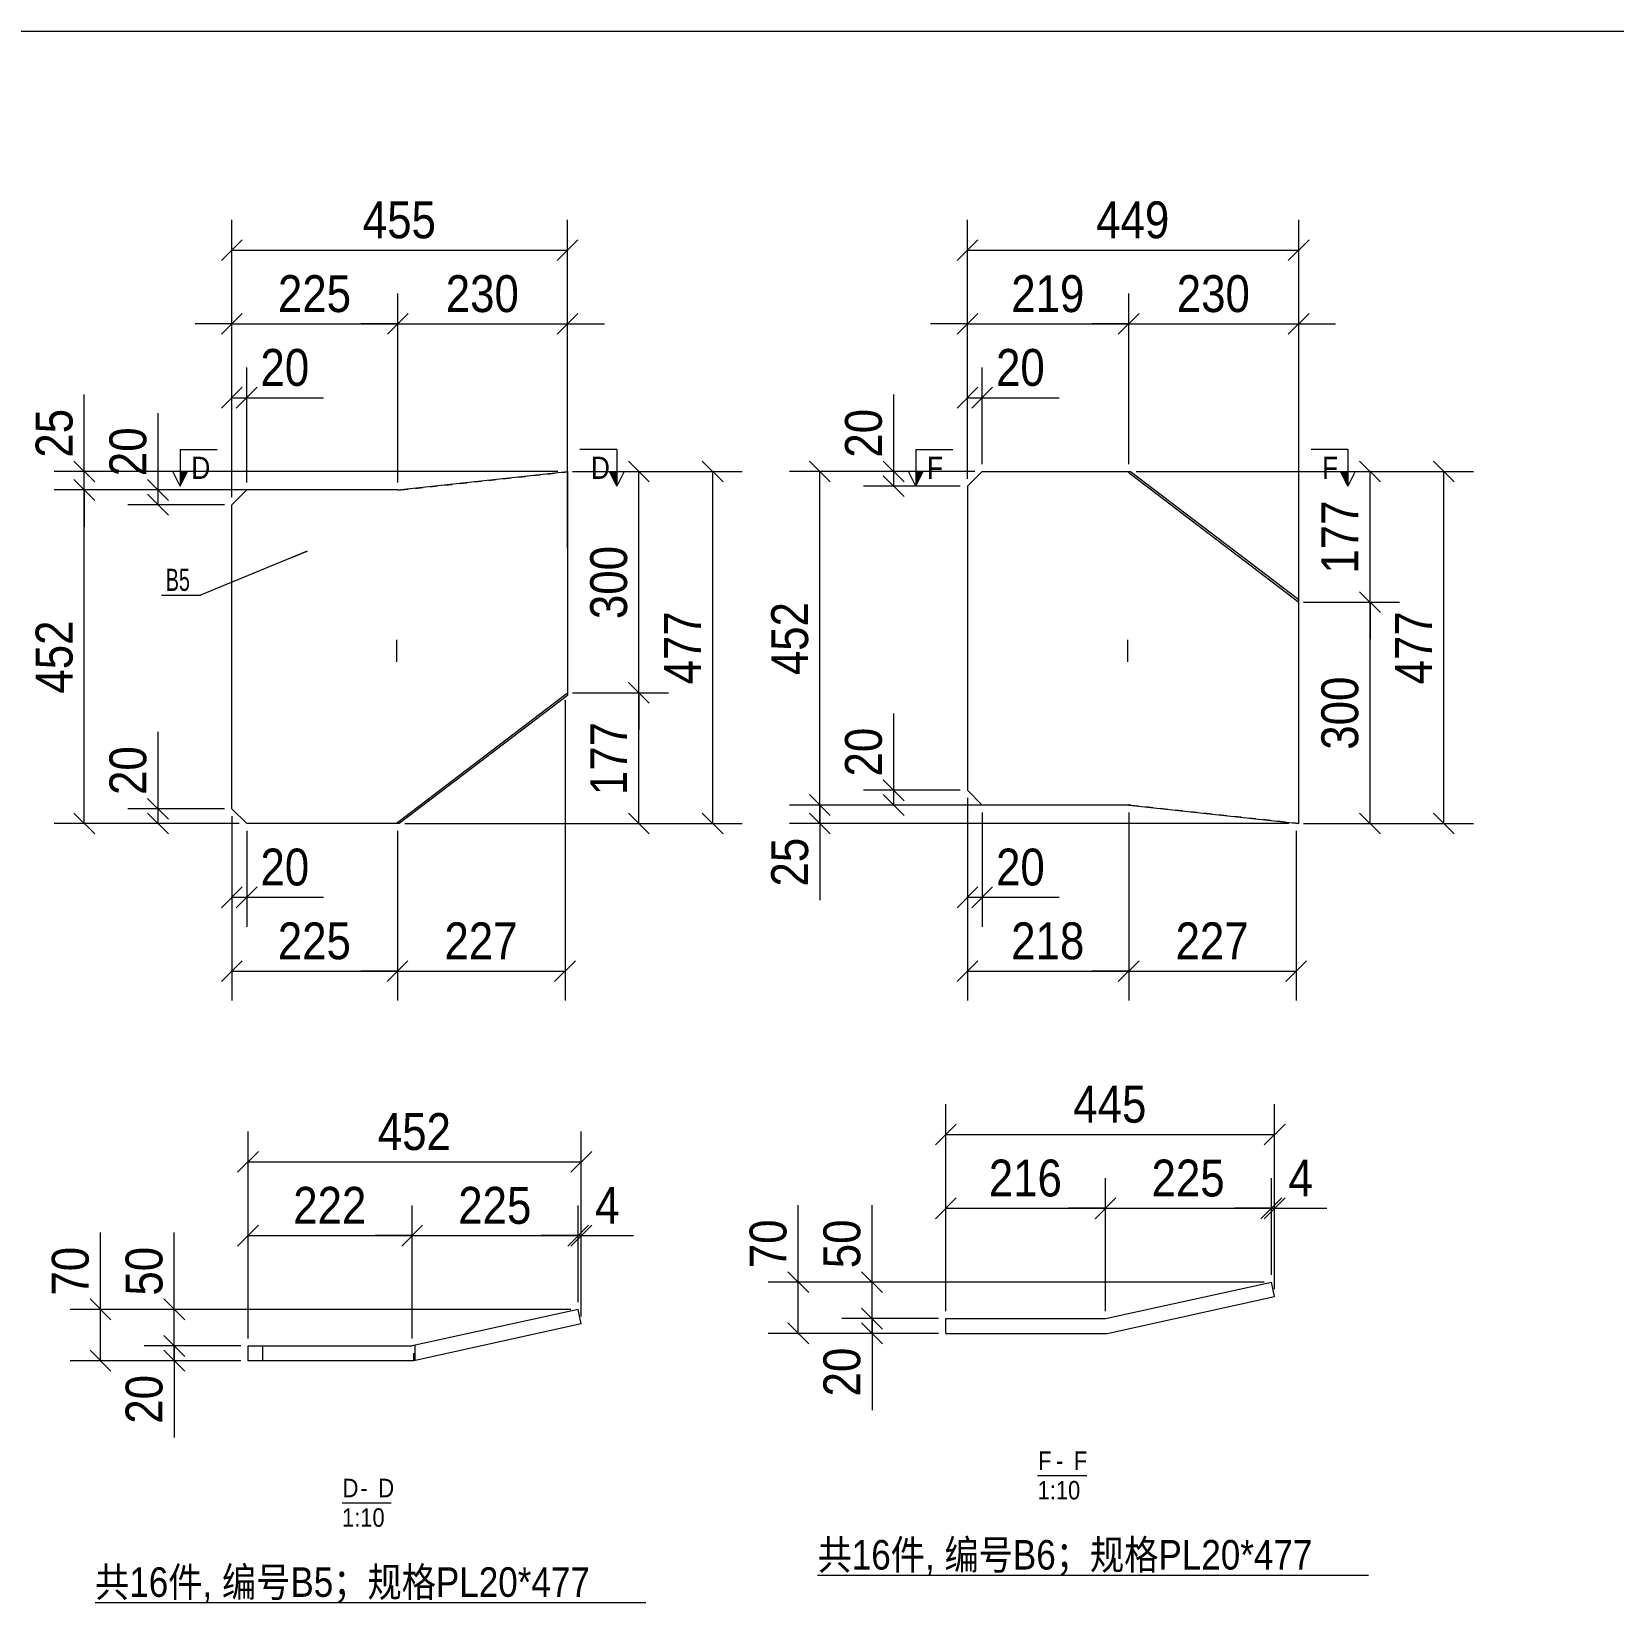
# Model space of a CAD drawing. Header units: inches. Extents: x 0 to 1938, y -2180 to 0.
# Drawn here: x 864 to 1078.4, y -1973 to -1760 of the extents above; entities that cross this region are included whole.
import ezdxf

# ---------------------------------------------------------------- set-up
doc = ezdxf.new("R2010")
doc.units = ezdxf.units.IN
doc.header["$MEASUREMENT"] = 0
for name, pattern in [('XKITLINE00', [0]), ('XKITLINE01', [4, 1, -1, 1, -1]), ('XKITLINE03', [6, 3, -1, 1, -1])]:
    doc.linetypes.add(name, pattern=pattern)
for name, color, linetype, lineweight in [('DrawingSheet', 5, 'Continuous', 0), ('OtherObjectType', 1, 'Continuous', 0), ('Part', 2, 'Continuous', 0), ('PartMark', 3, 'Continuous', 0), ('Section', 6, 'Continuous', 0), ('Z-DIMENSIONS', 1, 'Continuous', 0)]:
    doc.layers.add(name, color=color, linetype=linetype, lineweight=lineweight)
doc.styles.add('Arial Narrow', font='ARIAL.TTF')
doc.styles.add('romsim', font='ARIAL.TTF')
doc.styles.add('宋体', font='ARIAL.TTF')

# ---------------------------------------------------------------- blocks, each defined once
blk = doc.blocks.new('*A1981')
at = {"layer": 'Part', "color": 2, "linetype": 'XKITLINE00', "lineweight": 0}
for p, q in [((263.65, 362.93), (286.62, 365.4)), ((286.62, 365.4), (286.62, 335.06)), ((243.15, 362.9), (241.15, 360.9)), ((263.61, 362.9), (243.15, 362.9)), ((263.61, 362.9), (263.65, 362.93)), ((241.15, 319.7), (241.15, 360.9)), ((263.65, 317.9), (286.62, 335.4)), ((286.62, 335.06), (263.82, 317.7)), ((243.15, 317.7), (241.15, 319.7)), ((263.82, 317.7), (243.15, 317.7)), ((263.49, 317.7), (263.65, 317.9))]:
    blk.add_line(p, q, dxfattribs=at)
at = {"layer": 'Part', "color": 6, "linetype": 'XKITLINE01', "lineweight": 0}
for p, q in [((264.03, 362.9), (286.62, 365.35)), ((263.65, 362.9), (263.61, 362.9)), ((263.61, 362.9), (264.03, 362.9))]:
    blk.add_line(p, q, dxfattribs=at)
at = {"layer": 'Part', "color": 1, "linetype": 'XKITLINE03', "lineweight": 0}
blk.add_line((263.49, 339.59), (263.49, 343.51), dxfattribs=at)
blk = doc.blocks.new('*A1982')
at = {"layer": 'Part', "color": 2, "linetype": 'XKITLINE00', "lineweight": 0}
for p, q in [((288.06, 251.86), (265.58, 246.91)), ((288.49, 249.91), (288.06, 251.86)), ((288.49, 249.91), (265.79, 244.91)), ((243.34, 244.91), (243.34, 246.91)), ((243.34, 246.91), (265.58, 246.91)), ((245.34, 244.91), (245.34, 246.91)), ((265.99, 244.95), (265.99, 247)), ((265.79, 244.91), (243.34, 244.91))]:
    blk.add_line(p, q, dxfattribs=at)
at = {"layer": 'Part', "color": 6, "linetype": 'XKITLINE01', "lineweight": 0}
blk.add_line((265.79, 244.91), (265.79, 246.95), dxfattribs=at)
blk = doc.blocks.new('*A1983')
at = {"layer": 'Part', "color": 2, "linetype": 'XKITLINE00', "lineweight": 0}
for p, q in [((359.53, 250.61), (382.02, 255.56)), ((382.45, 253.61), (382.02, 255.56)), ((359.75, 248.61), (382.45, 253.61)), ((337.9, 248.61), (337.9, 250.61)), ((337.9, 250.61), (359.53, 250.61)), ((337.9, 248.61), (359.75, 248.61))]:
    blk.add_line(p, q, dxfattribs=at)
blk = doc.blocks.new('*A1984')
at = {"layer": 'Part', "color": 2, "linetype": 'XKITLINE00', "lineweight": 0}
for p, q in [((342.83, 365.4), (340.83, 363.4)), ((342.83, 365.4), (362.9, 365.4)), ((362.73, 365.2), (362.57, 365.4)), ((362.73, 365.2), (385.71, 347.7)), ((362.9, 365.4), (385.71, 348.04)), ((340.83, 363.4), (340.83, 322.2)), ((385.71, 317.7), (385.71, 348.04)), ((342.83, 320.2), (340.83, 322.2)), ((362.63, 320.2), (342.83, 320.2)), ((362.63, 320.2), (362.73, 320.17)), ((362.73, 320.17), (385.71, 317.7))]:
    blk.add_line(p, q, dxfattribs=at)
at = {"layer": 'Part', "color": 1, "linetype": 'XKITLINE03', "lineweight": 0}
blk.add_line((362.57, 339.59), (362.57, 343.51), dxfattribs=at)
at = {"layer": 'Part', "color": 6, "linetype": 'XKITLINE01', "lineweight": 0}
for p, q in [((362.73, 320.2), (362.63, 320.2)), ((363, 320.2), (362.63, 320.2)), ((363, 320.2), (385.71, 317.75))]:
    blk.add_line(p, q, dxfattribs=at)
blk = doc.blocks.new('*A2003')
at = {"layer": 'DrawingSheet', "color": 5, "linetype": 'XKITLINE00', "lineweight": 0}
blk.add_line((635, 425), (5, 425), dxfattribs=at)
blk = doc.blocks.new('*A2079')
at = {"layer": 'OtherObjectType', "color": 6, "linetype": 'XKITLINE00', "lineweight": 0}
blk.add_line((222.6, 212.16), (297.25, 212.16), dxfattribs=at)
at = {"layer": 'OtherObjectType', "color": 3, "style": '宋体', "width": 0.85}
blk.add_text('共16件, 编号B5；规格PL20*477', height=4, dxfattribs=at).set_placement((222.6, 212.91))
blk = doc.blocks.new('*A2080')
at = {"layer": 'Z-DIMENSIONS', "color": 4, "linetype": 'XKITLINE00', "lineweight": 0}
for p, q in [((304.88, 366.81), (307.71, 363.99)), ((287.3, 365.4), (310.3, 365.4)), ((306.3, 317.7), (306.3, 365.4)), ((264.6, 317.7), (310.3, 317.7)), ((304.88, 319.11), (307.71, 316.29))]:
    blk.add_line(p, q, dxfattribs=at)
at = {"layer": 'Z-DIMENSIONS', "color": 7}
for p in [(306.3, 365.4), (306.3, 317.7)]:
    blk.add_point(p, dxfattribs=at)
at = {"layer": 'Z-DIMENSIONS', "color": 7, "style": 'Arial Narrow', "width": 0.85}
blk.add_text('477', height=5, rotation=90.0002, dxfattribs=at).set_placement((304.7, 336.55))
blk = doc.blocks.new('*A2081')
at = {"layer": 'Z-DIMENSIONS', "color": 4, "linetype": 'XKITLINE00', "lineweight": 0}
for p, q in [((296.3, 335.4), (296.3, 340.4)), ((294.88, 336.81), (297.71, 333.99)), ((287.3, 335.4), (300.3, 335.4)), ((296.3, 317.7), (296.3, 335.4)), ((264.6, 317.7), (300.3, 317.7)), ((294.88, 319.11), (297.71, 316.29))]:
    blk.add_line(p, q, dxfattribs=at)
at = {"layer": 'Z-DIMENSIONS', "color": 7}
for p in [(296.3, 335.4), (296.3, 317.7)]:
    blk.add_point(p, dxfattribs=at)
at = {"layer": 'Z-DIMENSIONS', "color": 7, "style": 'Arial Narrow', "width": 0.85}
blk.add_text('177', height=5, rotation=90.0002, dxfattribs=at).set_placement((294.7, 321.55))
blk = doc.blocks.new('*A2082')
at = {"layer": 'Z-DIMENSIONS', "color": 4, "linetype": 'XKITLINE00', "lineweight": 0}
for p, q in [((294.88, 366.81), (297.71, 363.99)), ((287.3, 365.4), (300.3, 365.4)), ((296.3, 335.4), (296.3, 365.4)), ((294.88, 336.81), (297.71, 333.99)), ((287.3, 335.4), (300.3, 335.4)), ((296.3, 335.4), (296.3, 330.4))]:
    blk.add_line(p, q, dxfattribs=at)
at = {"layer": 'Z-DIMENSIONS', "color": 7}
for p in [(296.3, 365.4), (296.3, 335.4)]:
    blk.add_point(p, dxfattribs=at)
at = {"layer": 'Z-DIMENSIONS', "color": 7, "style": 'Arial Narrow', "width": 0.85}
blk.add_text('300', height=5, rotation=90.0002, dxfattribs=at).set_placement((294.7, 345.4))
blk = doc.blocks.new('*A2083')
at = {"layer": 'Z-DIMENSIONS', "color": 4, "linetype": 'XKITLINE00', "lineweight": 0}
for p, q in [((221.15, 362.9), (221.15, 367.9)), ((262.64, 362.9), (217.05, 362.9)), ((219.73, 364.31), (222.56, 361.49)), ((221.15, 317.7), (221.15, 362.9)), ((242.15, 317.7), (217.05, 317.7)), ((219.73, 319.11), (222.56, 316.29))]:
    blk.add_line(p, q, dxfattribs=at)
at = {"layer": 'Z-DIMENSIONS', "color": 7}
for p in [(221.15, 362.9), (221.15, 317.7)]:
    blk.add_point(p, dxfattribs=at)
at = {"layer": 'Z-DIMENSIONS', "color": 7, "style": 'Arial Narrow', "width": 0.85}
blk.add_text('452', height=5, rotation=90.0002, dxfattribs=at).set_placement((219.55, 335.3))
blk = doc.blocks.new('*A2084')
at = {"layer": 'Z-DIMENSIONS', "color": 4, "linetype": 'XKITLINE00', "lineweight": 0}
for p, q in [((221.15, 365.4), (221.15, 375.82)), ((221.15, 365.4), (221.15, 375.82)), ((219.73, 366.81), (222.56, 363.99)), ((285.3, 365.4), (217.05, 365.4)), ((221.15, 362.9), (221.15, 365.4)), ((262.64, 362.9), (217.05, 362.9)), ((219.73, 364.31), (222.56, 361.49)), ((221.15, 362.9), (221.15, 357.9))]:
    blk.add_line(p, q, dxfattribs=at)
at = {"layer": 'Z-DIMENSIONS', "color": 7}
for p in [(221.15, 365.4), (221.15, 362.9)]:
    blk.add_point(p, dxfattribs=at)
at = {"layer": 'Z-DIMENSIONS', "color": 7, "style": 'Arial Narrow', "width": 0.85}
blk.add_text('25', height=5, rotation=90.0002, dxfattribs=at).set_placement((219.55, 367.27))
blk = doc.blocks.new('*A2085')
at = {"layer": 'Z-DIMENSIONS', "color": 4, "linetype": 'XKITLINE00', "lineweight": 0}
for p, q in [((241.15, 318.7), (241.15, 293.7)), ((263.6, 316.7), (263.6, 293.7)), ((242.56, 299.11), (239.73, 296.29)), ((265.01, 299.11), (262.18, 296.29)), ((241.15, 297.7), (263.6, 297.7)), ((263.6, 297.7), (268.6, 297.7))]:
    blk.add_line(p, q, dxfattribs=at)
at = {"layer": 'Z-DIMENSIONS', "color": 7}
for p in [(241.15, 297.7), (263.6, 297.7)]:
    blk.add_point(p, dxfattribs=at)
at = {"layer": 'Z-DIMENSIONS', "color": 7, "style": 'Arial Narrow', "width": 0.85}
blk.add_text('225', height=5, dxfattribs=at).set_placement((247.37, 299.3))
blk = doc.blocks.new('*A2086')
at = {"layer": 'Z-DIMENSIONS', "color": 4, "linetype": 'XKITLINE00', "lineweight": 0}
for p, q in [((286.3, 334.4), (286.3, 293.7)), ((263.6, 316.7), (263.6, 293.7)), ((265.01, 299.11), (262.18, 296.29)), ((287.71, 299.11), (284.88, 296.29)), ((263.6, 297.7), (258.6, 297.7)), ((263.6, 297.7), (286.3, 297.7))]:
    blk.add_line(p, q, dxfattribs=at)
at = {"layer": 'Z-DIMENSIONS', "color": 7}
for p in [(263.6, 297.7), (286.3, 297.7)]:
    blk.add_point(p, dxfattribs=at)
at = {"layer": 'Z-DIMENSIONS', "color": 7, "style": 'Arial Narrow', "width": 0.85}
blk.add_text('227', height=5, dxfattribs=at).set_placement((269.95, 299.3))
blk = doc.blocks.new('*A2087')
at = {"layer": 'Z-DIMENSIONS', "color": 4, "linetype": 'XKITLINE00', "lineweight": 0}
for p, q in [((231.15, 362.9), (231.15, 373.32)), ((231.15, 362.9), (231.15, 373.32)), ((242.15, 362.9), (227.05, 362.9)), ((229.73, 364.31), (232.56, 361.49)), ((229.73, 362.31), (232.56, 359.49)), ((231.15, 360.9), (231.15, 362.9)), ((240.15, 360.9), (227.05, 360.9))]:
    blk.add_line(p, q, dxfattribs=at)
at = {"layer": 'Z-DIMENSIONS', "color": 7}
for p in [(231.15, 362.9), (231.15, 360.9)]:
    blk.add_point(p, dxfattribs=at)
at = {"layer": 'Z-DIMENSIONS', "color": 7, "style": 'Arial Narrow', "width": 0.85}
blk.add_text('20', height=5, rotation=90.0002, dxfattribs=at).set_placement((229.55, 364.77))
blk = doc.blocks.new('*A2088')
at = {"layer": 'Z-DIMENSIONS', "color": 4, "linetype": 'XKITLINE00', "lineweight": 0}
for p, q in [((231.15, 319.7), (231.15, 330.12)), ((231.15, 319.7), (231.15, 330.12)), ((240.15, 319.7), (227.05, 319.7)), ((229.73, 321.11), (232.56, 318.29)), ((231.15, 317.7), (231.15, 319.7)), ((242.15, 317.7), (227.05, 317.7)), ((229.73, 319.11), (232.56, 316.29))]:
    blk.add_line(p, q, dxfattribs=at)
at = {"layer": 'Z-DIMENSIONS', "color": 7}
for p in [(231.15, 319.7), (231.15, 317.7)]:
    blk.add_point(p, dxfattribs=at)
at = {"layer": 'Z-DIMENSIONS', "color": 7, "style": 'Arial Narrow', "width": 0.85}
blk.add_text('20', height=5, rotation=90.0002, dxfattribs=at).set_placement((229.55, 321.57))
blk = doc.blocks.new('*A2089')
at = {"layer": 'Z-DIMENSIONS', "color": 4, "linetype": 'XKITLINE00', "lineweight": 0}
for p, q in [((241.15, 318.7), (241.15, 303.7)), ((243.15, 316.7), (243.15, 303.7)), ((242.56, 309.11), (239.73, 306.29)), ((244.56, 309.11), (241.73, 306.29)), ((241.15, 307.7), (243.15, 307.7)), ((243.15, 307.7), (253.56, 307.7)), ((243.15, 307.7), (253.56, 307.7))]:
    blk.add_line(p, q, dxfattribs=at)
at = {"layer": 'Z-DIMENSIONS', "color": 7}
for p in [(241.15, 307.7), (243.15, 307.7)]:
    blk.add_point(p, dxfattribs=at)
at = {"layer": 'Z-DIMENSIONS', "color": 7, "style": 'Arial Narrow', "width": 0.85}
blk.add_text('20', height=5, dxfattribs=at).set_placement((245.02, 309.3))
blk = doc.blocks.new('*A2090')
at = {"layer": 'Z-DIMENSIONS', "color": 4, "linetype": 'XKITLINE00', "lineweight": 0}
for p, q in [((241.15, 361.9), (241.15, 379.5)), ((243.15, 363.9), (243.15, 379.5)), ((242.56, 376.81), (239.73, 373.99)), ((241.15, 375.4), (243.15, 375.4)), ((244.56, 376.81), (241.73, 373.99)), ((243.15, 375.4), (253.56, 375.4)), ((243.15, 375.4), (253.56, 375.4))]:
    blk.add_line(p, q, dxfattribs=at)
at = {"layer": 'Z-DIMENSIONS', "color": 7}
for p in [(241.15, 375.4), (243.15, 375.4)]:
    blk.add_point(p, dxfattribs=at)
at = {"layer": 'Z-DIMENSIONS', "color": 7, "style": 'Arial Narrow', "width": 0.85}
blk.add_text('20', height=5, dxfattribs=at).set_placement((245.02, 377))
blk = doc.blocks.new('*A2091')
at = {"layer": 'Z-DIMENSIONS', "color": 4, "linetype": 'XKITLINE00', "lineweight": 0}
for p, q in [((263.64, 363.9), (263.64, 389.5)), ((286.62, 358.53), (286.62, 389.5)), ((265.05, 386.81), (262.22, 383.99)), ((288.04, 386.81), (285.21, 383.99)), ((263.64, 385.4), (258.64, 385.4)), ((263.64, 385.4), (286.62, 385.4)), ((286.62, 385.4), (291.62, 385.4))]:
    blk.add_line(p, q, dxfattribs=at)
at = {"layer": 'Z-DIMENSIONS', "color": 7}
for p in [(263.64, 385.4), (286.62, 385.4)]:
    blk.add_point(p, dxfattribs=at)
at = {"layer": 'Z-DIMENSIONS', "color": 7, "style": 'Arial Narrow', "width": 0.85}
blk.add_text('230', height=5, dxfattribs=at).set_placement((270.13, 387))
blk = doc.blocks.new('*A2092')
at = {"layer": 'Z-DIMENSIONS', "color": 4, "linetype": 'XKITLINE00', "lineweight": 0}
for p, q in [((241.15, 361.9), (241.15, 389.5)), ((263.64, 363.9), (263.64, 389.5)), ((242.56, 386.81), (239.73, 383.99)), ((265.05, 386.81), (262.22, 383.99)), ((241.15, 385.4), (236.15, 385.4)), ((241.15, 385.4), (263.64, 385.4)), ((263.64, 385.4), (268.64, 385.4))]:
    blk.add_line(p, q, dxfattribs=at)
at = {"layer": 'Z-DIMENSIONS', "color": 7}
for p in [(241.15, 385.4), (263.64, 385.4)]:
    blk.add_point(p, dxfattribs=at)
at = {"layer": 'Z-DIMENSIONS', "color": 7, "style": 'Arial Narrow', "width": 0.85}
blk.add_text('225', height=5, dxfattribs=at).set_placement((247.39, 387))
blk = doc.blocks.new('*A2093')
at = {"layer": 'Z-DIMENSIONS', "color": 4, "linetype": 'XKITLINE00', "lineweight": 0}
for p, q in [((241.15, 361.9), (241.15, 399.5)), ((286.62, 355.05), (286.62, 399.5)), ((242.56, 396.81), (239.73, 393.99)), ((288.04, 396.81), (285.21, 393.99)), ((241.15, 395.4), (286.62, 395.4))]:
    blk.add_line(p, q, dxfattribs=at)
at = {"layer": 'Z-DIMENSIONS', "color": 7}
for p in [(241.15, 395.4), (286.62, 395.4)]:
    blk.add_point(p, dxfattribs=at)
at = {"layer": 'Z-DIMENSIONS', "color": 7, "style": 'Arial Narrow', "width": 0.85}
blk.add_text('455', height=5, dxfattribs=at).set_placement((258.89, 397))
blk = doc.blocks.new('*A2094')
at = {"layer": 'Section'}
for points in [[(235.15, 365.4), (234.15, 363.4), (234.15, 365.4)], [(293.3, 365.4), (293.3, 363.4), (292.3, 365.4)]]:
    blk.add_hatch(color=6, dxfattribs=at).paths.add_polyline_path(points, flags=17)
at = {"layer": 'Section', "color": 6, "linetype": 'XKITLINE00', "lineweight": 0}
for p, q in [((234.15, 368.4), (239.15, 368.4)), ((234.15, 368.4), (234.15, 363.4)), ((293.3, 368.4), (288.3, 368.4)), ((293.3, 368.4), (293.3, 363.4)), ((234.15, 363.4), (233.15, 365.4)), ((235.15, 365.4), (233.15, 365.4)), ((234.15, 363.4), (235.15, 365.4)), ((292.3, 365.4), (294.3, 365.4)), ((293.3, 363.4), (292.3, 365.4)), ((294.3, 365.4), (293.3, 363.4))]:
    blk.add_line(p, q, dxfattribs=at)
at = {"layer": 'Section', "color": 6, "style": '宋体', "width": 0.85}
for p in [(235.65, 364.4), (289.8, 364.4)]:
    blk.add_text('D', height=3, dxfattribs=at).set_placement(p)
blk = doc.blocks.new('*A2095')
at = {"layer": 'PartMark', "color": 4, "linetype": 'XKITLINE00', "lineweight": 0}
for p, q in [((251.37, 354.61), (236.88, 348.62)), ((249.06, 353.65), (251.37, 354.61)), ((231.59, 348.62), (236.88, 348.62))]:
    blk.add_line(p, q, dxfattribs=at)
at = {"layer": 'PartMark', "color": 1, "style": 'romsim', "width": 0.6375}
blk.add_text('B5', height=3, dxfattribs=at).set_placement((232.19, 349.22))
blk = doc.blocks.new('*A2096')
at = {"layer": 'Z-DIMENSIONS', "color": 4, "linetype": 'XKITLINE00', "lineweight": 0}
for p, q in [((223.34, 251.86), (223.34, 262.27)), ((223.34, 251.86), (223.34, 262.27)), ((221.93, 253.27), (224.76, 250.45)), ((287.06, 251.86), (219.24, 251.86)), ((223.34, 244.91), (223.34, 251.86)), ((242.34, 244.91), (219.24, 244.91)), ((221.93, 246.32), (224.76, 243.49))]:
    blk.add_line(p, q, dxfattribs=at)
at = {"layer": 'Z-DIMENSIONS', "color": 7}
for p in [(223.34, 251.86), (223.34, 244.91)]:
    blk.add_point(p, dxfattribs=at)
at = {"layer": 'Z-DIMENSIONS', "color": 7, "style": 'Arial Narrow', "width": 0.85}
blk.add_text('70', height=5, rotation=90.0002, dxfattribs=at).set_placement((221.74, 253.73))
blk = doc.blocks.new('*A2097')
at = {"layer": 'Z-DIMENSIONS', "color": 4, "linetype": 'XKITLINE00', "lineweight": 0}
for p, q in [((233.34, 246.91), (233.34, 251.91)), ((242.34, 246.91), (229.24, 246.91)), ((231.93, 248.32), (234.76, 245.49)), ((233.34, 244.91), (233.34, 246.91)), ((242.34, 244.91), (229.24, 244.91)), ((231.93, 246.32), (234.76, 243.49)), ((233.34, 244.91), (233.34, 234.49)), ((233.34, 244.91), (233.34, 234.49))]:
    blk.add_line(p, q, dxfattribs=at)
at = {"layer": 'Z-DIMENSIONS', "color": 7}
for p in [(233.34, 246.91), (233.34, 244.91)]:
    blk.add_point(p, dxfattribs=at)
at = {"layer": 'Z-DIMENSIONS', "color": 7, "style": 'Arial Narrow', "width": 0.85}
blk.add_text('20', height=5, rotation=90.0002, dxfattribs=at).set_placement((231.74, 236.37))
blk = doc.blocks.new('*A2098')
at = {"layer": 'Z-DIMENSIONS', "color": 4, "linetype": 'XKITLINE00', "lineweight": 0}
for p, q in [((233.34, 251.86), (233.34, 262.27)), ((233.34, 251.86), (233.34, 262.27)), ((231.93, 253.27), (234.76, 250.45)), ((287.06, 251.86), (229.24, 251.86)), ((233.34, 246.91), (233.34, 251.86)), ((242.34, 246.91), (229.24, 246.91)), ((231.93, 248.32), (234.76, 245.49)), ((233.34, 246.91), (233.34, 241.91))]:
    blk.add_line(p, q, dxfattribs=at)
at = {"layer": 'Z-DIMENSIONS', "color": 7}
for p in [(233.34, 251.86), (233.34, 246.91)]:
    blk.add_point(p, dxfattribs=at)
at = {"layer": 'Z-DIMENSIONS', "color": 7, "style": 'Arial Narrow', "width": 0.85}
blk.add_text('50', height=5, rotation=90.0002, dxfattribs=at).set_placement((231.74, 253.73))
blk = doc.blocks.new('*A2099')
at = {"layer": 'Z-DIMENSIONS', "color": 4, "linetype": 'XKITLINE00', "lineweight": 0}
for p, q in [((243.34, 247.91), (243.34, 275.96)), ((288.49, 250.91), (288.49, 275.96)), ((244.76, 273.27), (241.93, 270.45)), ((289.91, 273.27), (287.08, 270.45)), ((243.34, 271.86), (288.49, 271.86))]:
    blk.add_line(p, q, dxfattribs=at)
at = {"layer": 'Z-DIMENSIONS', "color": 7}
for p in [(243.34, 271.86), (288.49, 271.86)]:
    blk.add_point(p, dxfattribs=at)
at = {"layer": 'Z-DIMENSIONS', "color": 7, "style": 'Arial Narrow', "width": 0.85}
blk.add_text('452', height=5, dxfattribs=at).set_placement((260.92, 273.46))
blk = doc.blocks.new('*A2100')
at = {"layer": 'Z-DIMENSIONS', "color": 4, "linetype": 'XKITLINE00', "lineweight": 0}
for p, q in [((243.34, 247.91), (243.34, 265.96)), ((265.57, 247.91), (265.57, 265.96)), ((244.76, 263.27), (241.93, 260.45)), ((243.34, 261.86), (265.57, 261.86)), ((266.99, 263.27), (264.16, 260.45)), ((265.57, 261.86), (270.57, 261.86))]:
    blk.add_line(p, q, dxfattribs=at)
at = {"layer": 'Z-DIMENSIONS', "color": 7}
for p in [(243.34, 261.86), (265.57, 261.86)]:
    blk.add_point(p, dxfattribs=at)
at = {"layer": 'Z-DIMENSIONS', "color": 7, "style": 'Arial Narrow', "width": 0.85}
blk.add_text('222', height=5, dxfattribs=at).set_placement((249.46, 263.46))
blk = doc.blocks.new('*A2101')
at = {"layer": 'Z-DIMENSIONS', "color": 4, "linetype": 'XKITLINE00', "lineweight": 0}
for p, q in [((265.57, 247.91), (265.57, 265.96)), ((288.06, 252.86), (288.06, 265.96)), ((265.57, 261.86), (260.57, 261.86)), ((266.99, 263.27), (264.16, 260.45)), ((265.57, 261.86), (288.06, 261.86)), ((289.48, 263.27), (286.65, 260.45)), ((288.06, 261.86), (293.06, 261.86))]:
    blk.add_line(p, q, dxfattribs=at)
at = {"layer": 'Z-DIMENSIONS', "color": 7}
for p in [(265.57, 261.86), (288.06, 261.86)]:
    blk.add_point(p, dxfattribs=at)
at = {"layer": 'Z-DIMENSIONS', "color": 7, "style": 'Arial Narrow', "width": 0.85}
blk.add_text('225', height=5, dxfattribs=at).set_placement((271.82, 263.46))
blk = doc.blocks.new('*A2102')
at = {"layer": 'Z-DIMENSIONS', "color": 4, "linetype": 'XKITLINE00', "lineweight": 0}
for p, q in [((288.06, 252.86), (288.06, 265.96)), ((288.49, 250.91), (288.49, 265.96)), ((288.06, 261.86), (283.06, 261.86)), ((289.48, 263.27), (286.65, 260.45)), ((289.91, 263.27), (287.08, 260.45)), ((288.06, 261.86), (288.49, 261.86)), ((288.49, 261.86), (295.58, 261.86)), ((288.49, 261.86), (295.58, 261.86))]:
    blk.add_line(p, q, dxfattribs=at)
at = {"layer": 'Z-DIMENSIONS', "color": 7}
for p in [(288.06, 261.86), (288.49, 261.86)]:
    blk.add_point(p, dxfattribs=at)
at = {"layer": 'Z-DIMENSIONS', "color": 7, "style": 'Arial Narrow', "width": 0.85}
blk.add_text('4', height=5, dxfattribs=at).set_placement((290.37, 263.46))
blk = doc.blocks.new('*A2103')
at = {"layer": 'OtherObjectType', "color": 6, "linetype": 'XKITLINE00', "lineweight": 0}
blk.add_line((256.07, 225.66), (262.74, 225.66), dxfattribs=at)
at = {"layer": 'OtherObjectType', "color": 6, "style": 'Arial Narrow', "width": 0.85}
for s, p in [('D', (256.15, 226.41)), ('-', (258.57, 226.41)), ('D', (260.99, 226.41)), ('1:10', (256.07, 222.41))]:
    blk.add_text(s, height=2.5, dxfattribs=at).set_placement(p)
blk = doc.blocks.new('*A2104')
at = {"layer": 'OtherObjectType', "color": 6, "linetype": 'XKITLINE00', "lineweight": 0}
blk.add_line((320.51, 215.86), (395.16, 215.86), dxfattribs=at)
at = {"layer": 'OtherObjectType', "color": 3, "style": '宋体', "width": 0.85}
blk.add_text('共16件, 编号B6；规格PL20*477', height=4, dxfattribs=at).set_placement((320.51, 216.61))
blk = doc.blocks.new('*A2105')
at = {"layer": 'Z-DIMENSIONS', "color": 4, "linetype": 'XKITLINE00', "lineweight": 0}
for p, q in [((317.9, 255.56), (317.9, 265.98)), ((317.9, 255.56), (317.9, 265.98)), ((381.02, 255.56), (313.8, 255.56)), ((316.48, 256.97), (319.31, 254.15)), ((317.9, 248.61), (317.9, 255.56)), ((316.48, 250.02), (319.31, 247.19)), ((336.9, 248.61), (313.8, 248.61))]:
    blk.add_line(p, q, dxfattribs=at)
at = {"layer": 'Z-DIMENSIONS', "color": 7}
for p in [(317.9, 255.56), (317.9, 248.61)]:
    blk.add_point(p, dxfattribs=at)
at = {"layer": 'Z-DIMENSIONS', "color": 7, "style": 'Arial Narrow', "width": 0.85}
blk.add_text('70', height=5, rotation=90.0002, dxfattribs=at).set_placement((316.3, 257.44))
blk = doc.blocks.new('*A2106')
at = {"layer": 'Z-DIMENSIONS', "color": 4, "linetype": 'XKITLINE00', "lineweight": 0}
for p, q in [((327.9, 250.61), (327.9, 255.61)), ((326.48, 252.02), (329.31, 249.19)), ((336.9, 250.61), (323.8, 250.61)), ((326.48, 250.02), (329.31, 247.19)), ((327.9, 248.61), (327.9, 250.61)), ((336.9, 248.61), (323.8, 248.61)), ((327.9, 248.61), (327.9, 238.19)), ((327.9, 248.61), (327.9, 238.19))]:
    blk.add_line(p, q, dxfattribs=at)
at = {"layer": 'Z-DIMENSIONS', "color": 7}
for p in [(327.9, 250.61), (327.9, 248.61)]:
    blk.add_point(p, dxfattribs=at)
at = {"layer": 'Z-DIMENSIONS', "color": 7, "style": 'Arial Narrow', "width": 0.85}
blk.add_text('20', height=5, rotation=90.0002, dxfattribs=at).set_placement((326.3, 240.07))
blk = doc.blocks.new('*A2107')
at = {"layer": 'Z-DIMENSIONS', "color": 4, "linetype": 'XKITLINE00', "lineweight": 0}
for p, q in [((327.9, 255.56), (327.9, 265.98)), ((327.9, 255.56), (327.9, 265.98)), ((381.02, 255.56), (323.8, 255.56)), ((326.48, 256.97), (329.31, 254.15)), ((327.9, 250.61), (327.9, 255.56)), ((326.48, 252.02), (329.31, 249.19)), ((336.9, 250.61), (323.8, 250.61)), ((327.9, 250.61), (327.9, 245.61))]:
    blk.add_line(p, q, dxfattribs=at)
at = {"layer": 'Z-DIMENSIONS', "color": 7}
for p in [(327.9, 255.56), (327.9, 250.61)]:
    blk.add_point(p, dxfattribs=at)
at = {"layer": 'Z-DIMENSIONS', "color": 7, "style": 'Arial Narrow', "width": 0.85}
blk.add_text('50', height=5, rotation=90.0002, dxfattribs=at).set_placement((326.3, 257.44))
blk = doc.blocks.new('*A2108')
at = {"layer": 'Z-DIMENSIONS', "color": 4, "linetype": 'XKITLINE00', "lineweight": 0}
for p, q in [((337.9, 251.61), (337.9, 279.66)), ((382.45, 254.61), (382.45, 279.66)), ((339.31, 276.97), (336.48, 274.15)), ((383.86, 276.97), (381.03, 274.15)), ((337.9, 275.56), (382.45, 275.56))]:
    blk.add_line(p, q, dxfattribs=at)
at = {"layer": 'Z-DIMENSIONS', "color": 7}
for p in [(337.9, 275.56), (382.45, 275.56)]:
    blk.add_point(p, dxfattribs=at)
at = {"layer": 'Z-DIMENSIONS', "color": 7, "style": 'Arial Narrow', "width": 0.85}
blk.add_text('445', height=5, dxfattribs=at).set_placement((355.17, 277.16))
blk = doc.blocks.new('*A2109')
at = {"layer": 'Z-DIMENSIONS', "color": 4, "linetype": 'XKITLINE00', "lineweight": 0}
for p, q in [((337.9, 251.61), (337.9, 269.66)), ((359.53, 251.61), (359.53, 269.66)), ((339.31, 266.97), (336.48, 264.15)), ((360.94, 266.97), (358.12, 264.15)), ((337.9, 265.56), (359.53, 265.56)), ((359.53, 265.56), (364.53, 265.56))]:
    blk.add_line(p, q, dxfattribs=at)
at = {"layer": 'Z-DIMENSIONS', "color": 7}
for p in [(337.9, 265.56), (359.53, 265.56)]:
    blk.add_point(p, dxfattribs=at)
at = {"layer": 'Z-DIMENSIONS', "color": 7, "style": 'Arial Narrow', "width": 0.85}
blk.add_text('216', height=5, dxfattribs=at).set_placement((343.72, 267.16))
blk = doc.blocks.new('*A2110')
at = {"layer": 'Z-DIMENSIONS', "color": 4, "linetype": 'XKITLINE00', "lineweight": 0}
for p, q in [((359.53, 251.61), (359.53, 269.66)), ((382.02, 256.56), (382.02, 269.66)), ((360.94, 266.97), (358.12, 264.15)), ((383.43, 266.97), (380.6, 264.15)), ((359.53, 265.56), (354.53, 265.56)), ((359.53, 265.56), (382.02, 265.56)), ((382.02, 265.56), (387.02, 265.56))]:
    blk.add_line(p, q, dxfattribs=at)
at = {"layer": 'Z-DIMENSIONS', "color": 7}
for p in [(359.53, 265.56), (382.02, 265.56)]:
    blk.add_point(p, dxfattribs=at)
at = {"layer": 'Z-DIMENSIONS', "color": 7, "style": 'Arial Narrow', "width": 0.85}
blk.add_text('225', height=5, dxfattribs=at).set_placement((365.77, 267.16))
blk = doc.blocks.new('*A2111')
at = {"layer": 'Z-DIMENSIONS', "color": 4, "linetype": 'XKITLINE00', "lineweight": 0}
for p, q in [((382.02, 256.56), (382.02, 269.66)), ((382.45, 254.61), (382.45, 269.66)), ((383.43, 266.97), (380.6, 264.15)), ((383.86, 266.97), (381.03, 264.15)), ((382.02, 265.56), (377.02, 265.56)), ((382.02, 265.56), (382.45, 265.56)), ((382.45, 265.56), (389.53, 265.56)), ((382.45, 265.56), (389.53, 265.56))]:
    blk.add_line(p, q, dxfattribs=at)
at = {"layer": 'Z-DIMENSIONS', "color": 7}
for p in [(382.02, 265.56), (382.45, 265.56)]:
    blk.add_point(p, dxfattribs=at)
at = {"layer": 'Z-DIMENSIONS', "color": 7, "style": 'Arial Narrow', "width": 0.85}
blk.add_text('4', height=5, dxfattribs=at).set_placement((384.32, 267.16))
blk = doc.blocks.new('*A2112')
at = {"layer": 'OtherObjectType', "color": 6, "linetype": 'XKITLINE00', "lineweight": 0}
blk.add_line((350.33, 229.36), (356.99, 229.36), dxfattribs=at)
at = {"layer": 'OtherObjectType', "color": 6, "style": 'Arial Narrow', "width": 0.85}
for s, p in [('F', (350.41, 230.11)), ('F', (355.24, 230.11)), ('-', (352.82, 230.11)), ('1:10', (350.33, 226.11))]:
    blk.add_text(s, height=2.5, dxfattribs=at).set_placement(p)
blk = doc.blocks.new('*A2113')
at = {"layer": 'Z-DIMENSIONS', "color": 4, "linetype": 'XKITLINE00', "lineweight": 0}
for p, q in [((403.96, 366.81), (406.79, 363.99)), ((363.68, 365.4), (409.38, 365.4)), ((405.38, 317.7), (405.38, 365.4)), ((386.38, 317.7), (409.38, 317.7)), ((403.96, 319.11), (406.79, 316.29))]:
    blk.add_line(p, q, dxfattribs=at)
at = {"layer": 'Z-DIMENSIONS', "color": 7}
for p in [(405.38, 365.4), (405.38, 317.7)]:
    blk.add_point(p, dxfattribs=at)
at = {"layer": 'Z-DIMENSIONS', "color": 7, "style": 'Arial Narrow', "width": 0.85}
blk.add_text('477', height=5, rotation=90.0002, dxfattribs=at).set_placement((403.78, 336.55))
blk = doc.blocks.new('*A2114')
at = {"layer": 'Z-DIMENSIONS', "color": 4, "linetype": 'XKITLINE00', "lineweight": 0}
for p, q in [((395.38, 347.7), (395.38, 352.7)), ((386.38, 347.7), (399.38, 347.7)), ((393.96, 349.11), (396.79, 346.29)), ((395.38, 317.7), (395.38, 347.7)), ((386.38, 317.7), (399.38, 317.7)), ((393.96, 319.11), (396.79, 316.29))]:
    blk.add_line(p, q, dxfattribs=at)
at = {"layer": 'Z-DIMENSIONS', "color": 7}
for p in [(395.38, 347.7), (395.38, 317.7)]:
    blk.add_point(p, dxfattribs=at)
at = {"layer": 'Z-DIMENSIONS', "color": 7, "style": 'Arial Narrow', "width": 0.85}
blk.add_text('300', height=5, rotation=90.0002, dxfattribs=at).set_placement((393.78, 327.7))
blk = doc.blocks.new('*A2115')
at = {"layer": 'Z-DIMENSIONS', "color": 4, "linetype": 'XKITLINE00', "lineweight": 0}
for p, q in [((393.96, 366.81), (396.79, 363.99)), ((363.68, 365.4), (399.38, 365.4)), ((395.38, 347.7), (395.38, 365.4)), ((386.38, 347.7), (399.38, 347.7)), ((393.96, 349.11), (396.79, 346.29)), ((395.38, 347.7), (395.38, 342.7))]:
    blk.add_line(p, q, dxfattribs=at)
at = {"layer": 'Z-DIMENSIONS', "color": 7}
for p in [(395.38, 365.4), (395.38, 347.7)]:
    blk.add_point(p, dxfattribs=at)
at = {"layer": 'Z-DIMENSIONS', "color": 7, "style": 'Arial Narrow', "width": 0.85}
blk.add_text('177', height=5, rotation=90.0002, dxfattribs=at).set_placement((393.78, 351.55))
blk = doc.blocks.new('*A2116')
at = {"layer": 'Z-DIMENSIONS', "color": 4, "linetype": 'XKITLINE00', "lineweight": 0}
for p, q in [((320.83, 320.2), (320.83, 325.2)), ((319.41, 321.61), (322.24, 318.79)), ((361.68, 320.2), (316.73, 320.2)), ((320.83, 317.7), (320.83, 320.2)), ((384.38, 317.7), (316.73, 317.7)), ((319.41, 319.11), (322.24, 316.29)), ((320.83, 317.7), (320.83, 307.29)), ((320.83, 317.7), (320.83, 307.29))]:
    blk.add_line(p, q, dxfattribs=at)
at = {"layer": 'Z-DIMENSIONS', "color": 7}
for p in [(320.83, 320.2), (320.83, 317.7)]:
    blk.add_point(p, dxfattribs=at)
at = {"layer": 'Z-DIMENSIONS', "color": 7, "style": 'Arial Narrow', "width": 0.85}
blk.add_text('25', height=5, rotation=90.0002, dxfattribs=at).set_placement((319.23, 309.16))
blk = doc.blocks.new('*A2117')
at = {"layer": 'Z-DIMENSIONS', "color": 4, "linetype": 'XKITLINE00', "lineweight": 0}
for p, q in [((319.41, 366.81), (322.24, 363.99)), ((341.83, 365.4), (316.73, 365.4)), ((320.83, 320.2), (320.83, 365.4)), ((319.41, 321.61), (322.24, 318.79)), ((361.68, 320.2), (316.73, 320.2)), ((320.83, 320.2), (320.83, 315.2))]:
    blk.add_line(p, q, dxfattribs=at)
at = {"layer": 'Z-DIMENSIONS', "color": 7}
for p in [(320.83, 365.4), (320.83, 320.2)]:
    blk.add_point(p, dxfattribs=at)
at = {"layer": 'Z-DIMENSIONS', "color": 7, "style": 'Arial Narrow', "width": 0.85}
blk.add_text('452', height=5, rotation=90.0002, dxfattribs=at).set_placement((319.23, 337.8))
blk = doc.blocks.new('*A2118')
at = {"layer": 'Z-DIMENSIONS', "color": 4, "linetype": 'XKITLINE00', "lineweight": 0}
for p, q in [((340.83, 321.2), (340.83, 293.7)), ((362.68, 319.2), (362.68, 293.7)), ((342.24, 299.11), (339.41, 296.29)), ((364.09, 299.11), (361.26, 296.29)), ((340.83, 297.7), (362.68, 297.7)), ((362.68, 297.7), (367.68, 297.7))]:
    blk.add_line(p, q, dxfattribs=at)
at = {"layer": 'Z-DIMENSIONS', "color": 7}
for p in [(340.83, 297.7), (362.68, 297.7)]:
    blk.add_point(p, dxfattribs=at)
at = {"layer": 'Z-DIMENSIONS', "color": 7, "style": 'Arial Narrow', "width": 0.85}
blk.add_text('218', height=5, dxfattribs=at).set_placement((346.75, 299.3))
blk = doc.blocks.new('*A2119')
at = {"layer": 'Z-DIMENSIONS', "color": 4, "linetype": 'XKITLINE00', "lineweight": 0}
for p, q in [((362.68, 319.2), (362.68, 293.7)), ((385.38, 316.7), (385.38, 293.7)), ((364.09, 299.11), (361.26, 296.29)), ((386.79, 299.11), (383.96, 296.29)), ((362.68, 297.7), (357.68, 297.7)), ((362.68, 297.7), (385.38, 297.7))]:
    blk.add_line(p, q, dxfattribs=at)
at = {"layer": 'Z-DIMENSIONS', "color": 7}
for p in [(362.68, 297.7), (385.38, 297.7)]:
    blk.add_point(p, dxfattribs=at)
at = {"layer": 'Z-DIMENSIONS', "color": 7, "style": 'Arial Narrow', "width": 0.85}
blk.add_text('227', height=5, dxfattribs=at).set_placement((369.03, 299.3))
blk = doc.blocks.new('*A2120')
at = {"layer": 'Z-DIMENSIONS', "color": 4, "linetype": 'XKITLINE00', "lineweight": 0}
for p, q in [((330.83, 365.4), (330.83, 375.82)), ((330.83, 365.4), (330.83, 375.82)), ((329.41, 366.81), (332.24, 363.99)), ((341.83, 365.4), (326.73, 365.4)), ((329.41, 364.81), (332.24, 361.99)), ((330.83, 363.4), (330.83, 365.4)), ((339.83, 363.4), (326.73, 363.4))]:
    blk.add_line(p, q, dxfattribs=at)
at = {"layer": 'Z-DIMENSIONS', "color": 7}
for p in [(330.83, 365.4), (330.83, 363.4)]:
    blk.add_point(p, dxfattribs=at)
at = {"layer": 'Z-DIMENSIONS', "color": 7, "style": 'Arial Narrow', "width": 0.85}
blk.add_text('20', height=5, rotation=90.0002, dxfattribs=at).set_placement((329.23, 367.27))
blk = doc.blocks.new('*A2121')
at = {"layer": 'Z-DIMENSIONS', "color": 4, "linetype": 'XKITLINE00', "lineweight": 0}
for p, q in [((330.83, 322.2), (330.83, 332.62)), ((330.83, 322.2), (330.83, 332.62)), ((339.83, 322.2), (326.73, 322.2)), ((329.41, 323.61), (332.24, 320.79)), ((329.41, 321.61), (332.24, 318.79)), ((330.83, 320.2), (330.83, 322.2)), ((341.83, 320.2), (326.73, 320.2))]:
    blk.add_line(p, q, dxfattribs=at)
at = {"layer": 'Z-DIMENSIONS', "color": 7}
for p in [(330.83, 322.2), (330.83, 320.2)]:
    blk.add_point(p, dxfattribs=at)
at = {"layer": 'Z-DIMENSIONS', "color": 7, "style": 'Arial Narrow', "width": 0.85}
blk.add_text('20', height=5, rotation=90.0002, dxfattribs=at).set_placement((329.23, 324.07))
blk = doc.blocks.new('*A2122')
at = {"layer": 'Z-DIMENSIONS', "color": 4, "linetype": 'XKITLINE00', "lineweight": 0}
for p, q in [((340.83, 321.2), (340.83, 303.7)), ((342.83, 319.2), (342.83, 303.7)), ((342.24, 309.11), (339.41, 306.29)), ((344.24, 309.11), (341.41, 306.29)), ((340.83, 307.7), (342.83, 307.7)), ((342.83, 307.7), (353.24, 307.7)), ((342.83, 307.7), (353.24, 307.7))]:
    blk.add_line(p, q, dxfattribs=at)
at = {"layer": 'Z-DIMENSIONS', "color": 7}
for p in [(340.83, 307.7), (342.83, 307.7)]:
    blk.add_point(p, dxfattribs=at)
at = {"layer": 'Z-DIMENSIONS', "color": 7, "style": 'Arial Narrow', "width": 0.85}
blk.add_text('20', height=5, dxfattribs=at).set_placement((344.7, 309.3))
blk = doc.blocks.new('*A2123')
at = {"layer": 'Z-DIMENSIONS', "color": 4, "linetype": 'XKITLINE00', "lineweight": 0}
for p, q in [((340.83, 364.4), (340.83, 379.5)), ((342.83, 366.4), (342.83, 379.5)), ((342.24, 376.81), (339.41, 373.99)), ((340.83, 375.4), (342.83, 375.4)), ((344.24, 376.81), (341.41, 373.99)), ((342.83, 375.4), (353.24, 375.4)), ((342.83, 375.4), (353.24, 375.4))]:
    blk.add_line(p, q, dxfattribs=at)
at = {"layer": 'Z-DIMENSIONS', "color": 7}
for p in [(340.83, 375.4), (342.83, 375.4)]:
    blk.add_point(p, dxfattribs=at)
at = {"layer": 'Z-DIMENSIONS', "color": 7, "style": 'Arial Narrow', "width": 0.85}
blk.add_text('20', height=5, dxfattribs=at).set_placement((344.7, 377))
blk = doc.blocks.new('*A2124')
at = {"layer": 'Z-DIMENSIONS', "color": 4, "linetype": 'XKITLINE00', "lineweight": 0}
for p, q in [((362.68, 366.4), (362.68, 389.5)), ((385.71, 335.18), (385.71, 389.5)), ((364.09, 386.81), (361.26, 383.99)), ((387.12, 386.81), (384.29, 383.99)), ((362.68, 385.4), (357.68, 385.4)), ((362.68, 385.4), (385.71, 385.4)), ((385.71, 385.4), (390.71, 385.4))]:
    blk.add_line(p, q, dxfattribs=at)
at = {"layer": 'Z-DIMENSIONS', "color": 7}
for p in [(362.68, 385.4), (385.71, 385.4)]:
    blk.add_point(p, dxfattribs=at)
at = {"layer": 'Z-DIMENSIONS', "color": 7, "style": 'Arial Narrow', "width": 0.85}
blk.add_text('230', height=5, dxfattribs=at).set_placement((369.19, 387))
blk = doc.blocks.new('*A2125')
at = {"layer": 'Z-DIMENSIONS', "color": 4, "linetype": 'XKITLINE00', "lineweight": 0}
for p, q in [((340.83, 364.4), (340.83, 389.5)), ((362.68, 366.4), (362.68, 389.5)), ((342.24, 386.81), (339.41, 383.99)), ((364.09, 386.81), (361.26, 383.99)), ((340.83, 385.4), (335.83, 385.4)), ((340.83, 385.4), (362.68, 385.4)), ((362.68, 385.4), (367.68, 385.4))]:
    blk.add_line(p, q, dxfattribs=at)
at = {"layer": 'Z-DIMENSIONS', "color": 7}
for p in [(340.83, 385.4), (362.68, 385.4)]:
    blk.add_point(p, dxfattribs=at)
at = {"layer": 'Z-DIMENSIONS', "color": 7, "style": 'Arial Narrow', "width": 0.85}
blk.add_text('219', height=5, dxfattribs=at).set_placement((346.76, 387))
blk = doc.blocks.new('*A2126')
at = {"layer": 'Z-DIMENSIONS', "color": 4, "linetype": 'XKITLINE00', "lineweight": 0}
for p, q in [((340.83, 364.4), (340.83, 399.5)), ((385.71, 340.72), (385.71, 399.5)), ((342.24, 396.81), (339.41, 393.99)), ((387.12, 396.81), (384.29, 393.99)), ((340.83, 395.4), (385.71, 395.4))]:
    blk.add_line(p, q, dxfattribs=at)
at = {"layer": 'Z-DIMENSIONS', "color": 7}
for p in [(340.83, 395.4), (385.71, 395.4)]:
    blk.add_point(p, dxfattribs=at)
at = {"layer": 'Z-DIMENSIONS', "color": 7, "style": 'Arial Narrow', "width": 0.85}
blk.add_text('449', height=5, dxfattribs=at).set_placement((358.27, 397))
blk = doc.blocks.new('*A2127')
at = {"layer": 'Section'}
for points in [[(334.83, 365.4), (333.83, 363.4), (333.83, 365.4)], [(392.38, 365.4), (392.38, 363.4), (391.38, 365.4)]]:
    blk.add_hatch(color=6, dxfattribs=at).paths.add_polyline_path(points, flags=17)
at = {"layer": 'Section', "color": 6, "linetype": 'XKITLINE00', "lineweight": 0}
for p, q in [((333.83, 368.4), (338.83, 368.4)), ((333.83, 368.4), (333.83, 363.4)), ((392.38, 368.4), (387.38, 368.4)), ((392.38, 368.4), (392.38, 363.4)), ((333.83, 363.4), (332.83, 365.4)), ((334.83, 365.4), (332.83, 365.4)), ((333.83, 363.4), (334.83, 365.4)), ((391.38, 365.4), (393.38, 365.4)), ((392.38, 363.4), (391.38, 365.4)), ((393.38, 365.4), (392.38, 363.4))]:
    blk.add_line(p, q, dxfattribs=at)
at = {"layer": 'Section', "color": 6, "style": '宋体', "width": 0.85}
for p in [(335.33, 364.4), (388.88, 364.4)]:
    blk.add_text('F', height=3, dxfattribs=at).set_placement(p)
blk = doc.blocks.new('P详图~010 (PL20mm零件图1)')
at = {"lineweight": 0}
for name in ['*A2003', '*A2093', '*A2126', '*A2092', '*A2091', '*A2125', '*A2124', '*A2090', '*A2123', '*A2084', '*A2120', '*A2087', '*A2083', '*A2094', '*A2080', '*A2082', '*A2117', '*A2127', '*A2113', '*A2115', '*A1981', '*A1984', '*A2114', '*A2081', '*A2086', '*A2121', '*A2088', '*A2116', '*A2118', '*A2122', '*A2085', '*A2089', '*A2119', '*A2108', '*A2099', '*A2109', '*A2110', '*A2111', '*A2100', '*A2101', '*A2102', '*A2105', '*A2107', '*A2096', '*A2098', '*A2106', '*A1983', '*A2097', '*A1982', '*A2112', '*A2103', '*A2104', '*A2079']:
    blk.add_blockref(name, (0, 0), dxfattribs=at)
at = {"layer": 'PartMark', "lineweight": 0}
blk.add_blockref('*A2095', (0, 0), dxfattribs=at)

msp = doc.modelspace()

# ---------------------------------------------------------------- block references
msp.add_blockref('P详图~010 (PL20mm零件图1)', (650, -2185))

doc.saveas('drawing.dxf')
